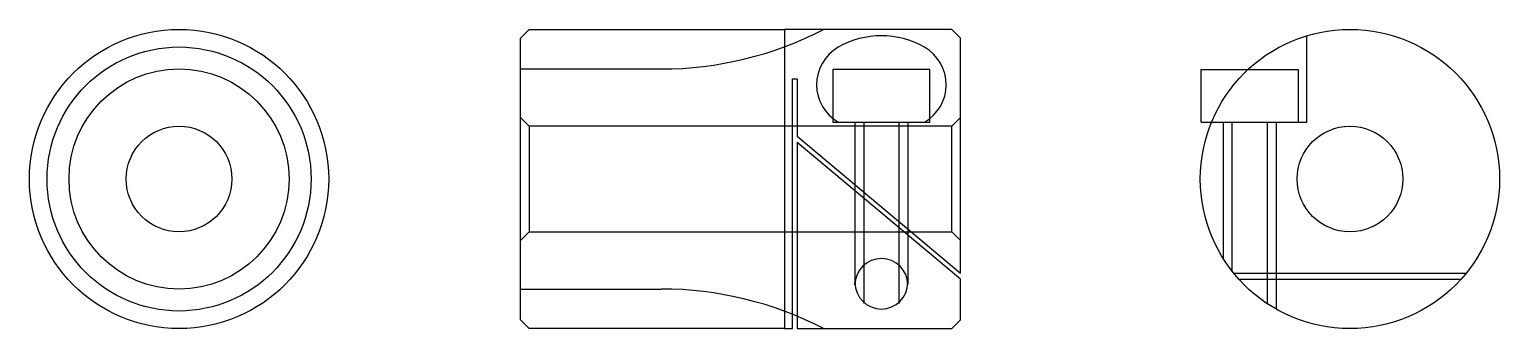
# Model space of a CAD drawing. Header units: metres. Extents: x 22.2 to 105.7, y 28.7 to 45.7.
import ezdxf

# ---------------------------------------------------------------- set-up
doc = ezdxf.new("R2010")
doc.units = ezdxf.units.M

msp = doc.modelspace()

# ---------------------------------------------------------------- linework, layer by layer
at = {"color": 4}
for p, q in [((50.130768, 43.465385), (58.130768, 43.465385)), ((68.17614, 40.445385), (73.085396, 40.445385)), ((90.636612, 31.870857), (103.855698, 31.870857)), ((50.130768, 30.965385), (58.130768, 30.965385)), ((69.130768, 31.197643), (69.130768, 31.325527)), ((72.130768, 31.197643), (72.130768, 31.325527)), ((90.940598, 31.515385), (103.551704, 31.515385))]:
    msp.add_line(p, q, dxfattribs=at)
for points in [[(65.130768, 28.715385), (50.630768, 28.715385), (50.130768, 29.215385), (50.130768, 45.215385), (50.630768, 45.715385), (65.130768, 45.715385), (65.130768, 28.715385)], [(65.130768, 28.715385), (65.58461, 28.715385), (65.58461, 42.915386), (65.856918, 42.915386), (65.856918, 39.652538), (75.130768, 31.870857), (75.130768, 45.215385), (74.630768, 45.715385), (65.130768, 45.715385), (65.130768, 28.715385)], [(67.880768, 40.445385), (73.380768, 40.445385), (73.380768, 43.445385), (67.880768, 43.445385), (67.880768, 40.445385)], [(65.856918, 28.715385), (74.630768, 28.715385), (75.130768, 29.215385), (75.130768, 31.515385), (65.856918, 39.297066), (65.856918, 28.715385)]]:
    msp.add_lwpolyline(points, dxfattribs=at)
for centre, radius in [((30.738461, 37.215385), 8.5), ((30.738461, 37.215385), 8.5), ((97.246155, 37.215385), 8.5), ((30.738461, 37.215385), 6.25), ((30.738461, 37.215385), 3), ((97.246155, 37.215385), 3)]:
    msp.add_circle(centre, radius, dxfattribs=at)
for centre, radius, start, end in [((58.130768, 63.465385), 20, 270, 297.43924009), ((70.630768, 40.445385), 4.909257, 60.00000468, 119.99999532), ((69.403458, 42.571156), 2.454628, 119.99999532, 240.00000468), ((71.858078, 42.571156), 2.454628, 299.99999532, 60.00000468), ((70.630768, 31.197643), 1.5, 0, 180), ((58.130768, 10.965385), 20, 62.56075991, 90), ((70.630768, 31.325527), 1.5, 180, 0)]:
    msp.add_arc(centre, radius, start, end, dxfattribs=at)
at = {"layer": 'DASHDOT', "color": 7}
msp.add_circle((30.738461, 37.215385), 7.5, dxfattribs=at)
at = {"layer": 'HIDDEN', "color": 4}
for p, q in [((69.130768, 40.445385), (69.130768, 31.261585)), ((69.630768, 40.445385), (69.630768, 30.133013)), ((71.630768, 40.445385), (71.630768, 30.133013)), ((72.130768, 40.445385), (72.130768, 31.261585)), ((75.130768, 40.715385), (74.630768, 40.215385)), ((90.046158, 40.445385), (90.046158, 32.697643)), ((90.546158, 40.445385), (90.546158, 31.984707)), ((92.546158, 40.445385), (92.546158, 30.133013)), ((93.046158, 40.445385), (93.046158, 29.825527)), ((50.130768, 33.715385), (50.630768, 34.215385)), ((75.130768, 33.715385), (74.630768, 34.215385))]:
    msp.add_line(p, q, dxfattribs=at)
for points in [[(88.796158, 40.445385), (94.796158, 40.445385), (94.796158, 45.354641)], [(88.796158, 40.445385), (88.796158, 43.445385), (94.296158, 43.445385), (94.296158, 40.445385)], [(50.130768, 40.715385), (50.630768, 40.215385), (50.630768, 34.215385), (74.630768, 34.215385), (74.630768, 40.215385), (50.630768, 40.215385)]]:
    msp.add_lwpolyline(points, dxfattribs=at)

doc.saveas('drawing.dxf')
